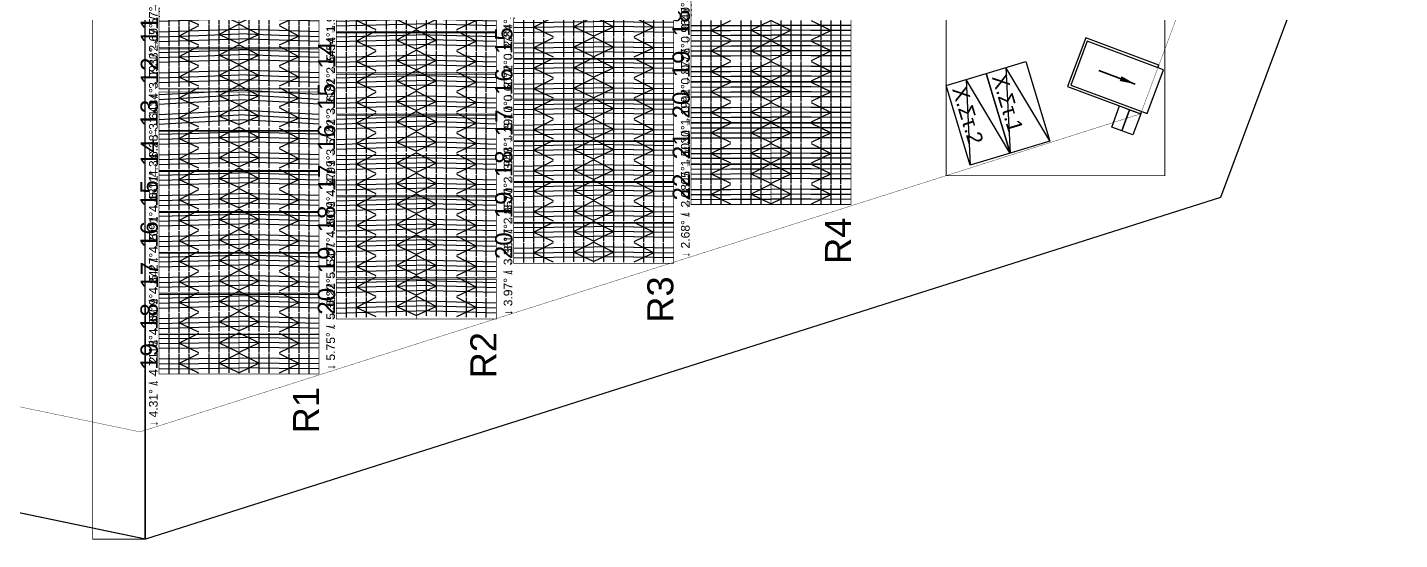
# Model space of a CAD drawing. Header units: metres. Extents: x -147 to 329, y -96 to 162.
# Drawn here: x -35.5 to 43.7, y -95.6 to -66 of the extents above; entities that cross this region are included whole.
import ezdxf

# ---------------------------------------------------------------- set-up
doc = ezdxf.new("R2010")
doc.units = ezdxf.units.M
for name, color, linetype, lineweight in [('Development Boundary', 255, 'Continuous', 9), ('Layout Boundary', 5, 'Continuous', 9), ('Plot Boundary', 2, 'Continuous', 9), ('Solar Exclusion Boundary', 1, 'Continuous', 9), ('Solar Modules Arrow', 4, 'Continuous', 9), ('Solar Modules Color Grading', 7, 'Continuous', 9), ('Solar Modules East', 5, 'Continuous', 9), ('Solar Modules West', 5, 'Continuous', 9), ('Solar Numbering Racks', 7, 'Continuous', 9), ('Solar Numbering Rows', 7, 'Continuous', 9), ('Solar Numbering Slope', 7, 'Continuous', 9), ('Solar Racks', 9, 'Continuous', 9), ('Solar Racks EW 645W - 15deg - 2col', 136, 'Continuous', 9)]:
    doc.layers.add(name, color=color, linetype=linetype, lineweight=lineweight)
doc.styles.add('arial', font='arial.ttf')
doc.styles.get("Standard").update_dxf_attribs({"font": 'arial.ttf'})
doc.styles.add('Virtuosolar_Numbering', font='arial.ttf', dxfattribs={"height": 0.002})
doc.dimstyles.get("Standard").update_dxf_attribs({"dimtxt": 0.18, "dimasz": 0.18, "dimexe": 0.18, "dimexo": 0.0625, "dimgap": 0.09, "dimtad": 0, "dimtih": 1, "dimtoh": 1, "dimdec": 4, "dimzin": 0, "dimdsep": 46, "dimtxsty": 'Standard', "dimcen": 0.09, "dimadec": 0, "dimazin": 0, "dimtfac": 1, "dimtdec": 4, "dimtofl": 0, "dimtmove": 0, "dimatfit": 3, "dimfxl": 1, "dimtolj": 1, "dimtzin": 0, "dimarcsym": 0})

# ---------------------------------------------------------------- blocks, each defined once
blk = doc.blocks.new('Jinkosolar JKM-645N-66HL4M-BDV P.+ground+m')
at = {"layer": 'Solar Modules Arrow', "elevation": 0.031}
blk.add_lwpolyline([(1.134, 1.191), (0.567, 0), (0, 1.191)], dxfattribs=at)
at = {"layer": 'Solar Modules Color Grading', "color": 0}
for p, q in [((0.2835, -1.191, 0.015), (0.2835, 1.191, 0.015)), ((0.567, -1.191, 0.015), (0.567, 1.191, 0.015)), ((0.8505, -1.191, 0.015), (0.8505, 1.191, 0.015)), ((0, 0.5955, 0.015), (1.134, 0.5955, 0.015)), ((0, 0, 0.015), (1.134, 0, 0.015)), ((0, -0.5955, 0.015), (1.134, -0.5955, 0.015))]:
    blk.add_line(p, q, dxfattribs=at)
blk = doc.blocks.new('EW 645W - 15deg - 2col')
at = {"layer": 'Solar Racks EW 645W - 15deg - 2col', "const_width": 0.05}
for points in [[(2.318, 4.616), (0, 4.616), (0, 0), (2.318, 0)], [(0, -4.616), (2.318, -4.616), (2.318, 0), (0, 0)]]:
    blk.add_lwpolyline(points, close=True, dxfattribs=at)
at = {"layer": 'Solar Modules East', "color": 0, "extrusion": (0, -0.258819, 0.965926)}
for p in [(0, -0.722, 1.77), (1.184, -0.722, 1.77), (0, -3.109, 1.77), (1.184, -3.109, 1.77)]:
    blk.add_blockref('Jinkosolar JKM-645N-66HL4M-BDV P.+ground+m', p, dxfattribs=at)
at = {"layer": 'Solar Modules West', "color": 0, "extrusion": (3.16962e-17, 0.258819, 0.965926)}
for p in [(-1.134, -3.109, 1.77), (-2.318, -3.109, 1.77), (-1.134, -0.722, 1.77), (-2.318, -0.722, 1.77)]:
    blk.add_blockref('Jinkosolar JKM-645N-66HL4M-BDV P.+ground+m', p, dxfattribs=at)

msp = doc.modelspace()

# ---------------------------------------------------------------- linework, layer by layer
at = {"color": 0, "linetype": 'Continuous', "lineweight": 13}
msp.add_lwpolyline([(29.781, -68.369), (29.834, -68.229), (25.618, -66.654), (24.569, -69.465), (28.785, -71.039), (28.837, -70.899)], dxfattribs=at)
msp.add_lwpolyline([(30.109, -68.492), (25.706, -66.847), (24.762, -69.377), (29.165, -71.021)], close=True, dxfattribs=at)
at = {"color": 0, "linetype": 'Continuous', "lineweight": 9}
for points in [[(22.16, -68.022), (23.544, -72.618), (21.246, -73.31), (19.862, -68.714)], [(19.862, -68.714), (21.246, -73.31), (18.948, -74.002), (17.563, -69.406)], [(27.693, -72.019), (27.112, -71.802), (27.567, -70.584), (28.148, -70.801)]]:
    msp.add_lwpolyline(points, close=True, dxfattribs=at)
for points in [[(23.541, -72.608), (21.011, -68.368), (21.246, -73.31)], [(21.243, -73.3), (18.712, -69.06), (18.948, -74.002)]]:
    msp.add_lwpolyline(points, dxfattribs=at)
at = {"color": 0, "linetype": 'Continuous', "lineweight": 5}
msp.add_lwpolyline([(28.148, -70.801), (28.785, -71.039), (28.33, -72.256), (27.693, -72.019)], close=True, dxfattribs=at)
at = {"layer": 'Development Boundary', "const_width": 0.02}
msp.add_lwpolyline([(-124.991, -53.759), (-140.329, -45.284), (-133.717, -22.055), (-126.355, 7.807), (-44.669, 50.736), (38.719, 95.647), (78.364, 91.298), (77.542, 76.39), (76.058, 43.331), (130.618, 38.193), (122.543, 21.705), (102.721, 17.446), (88.185, 14.322), (42.702, -33.761), (28.785, -71.039), (-28.957, -89.412), (-64.445, -82.007)], close=True, dxfattribs=at)
at = {"layer": 'Layout Boundary', "const_width": 0.02, "elevation": 336.996}
msp.add_lwpolyline([(-28.642, -89.312), (28.785, -71.039), (42.702, -33.761), (88.185, 14.322), (122.543, 21.705), (130.618, 38.193), (77.075, 43.235), (76.307, 33.092), (70.208, 24.537), (67.256, 20.266), (62.145, 16.221), (56.216, 12.338), (51.739, 8.262), (44.953, 4.985), (44.953, -5.714), (24.244, -5.714), (9.284, -18.636), (4.319, -23.509), (-3.593, -29.745), (-13.158, -34.615), (-27.776, -40.071), (-28.687, -40.218), (-28.642, -89.312)], close=True, dxfattribs=at)
at = {"layer": 'Plot Boundary', "lineweight": 0}
msp.add_lwpolyline([(-127.714, -59.11), (-147.405, -48.229), (-139.517, -20.515), (-133.454, 4.076), (-44.669, 50.736), (38.719, 95.647), (84.337, 90.643), (83.534, 76.09), (82.308, 48.769), (146.229, 42.75), (147.437, 39.782), (136.272, 36.097), (126.65, 16.45), (103.982, 11.58), (91.265, 8.847), (47.898, -37), (33.385, -75.871), (-28.639, -95.608), (-66.351, -87.739), (-127.714, -59.11), (-127.714, -59.11)], close=True, dxfattribs=at)
at = {"layer": 'Solar Exclusion Boundary', "const_width": 0.05}
for points in [[(41.953, 95.292), (44.953, 95.292), (44.953, -5.714), (-28.687, -5.714), (-28.639, -95.608), (-31.687, -95.608), (-31.687, -2.714), (41.953, -2.714)], [(17.563, -74.609), (30.176, -74.609), (30.176, -62.352), (17.563, -62.352), (17.563, -69.406)]]:
    msp.add_lwpolyline(points, close=True, dxfattribs=at)
at = {"layer": 'Solar Exclusion Boundary'}
msp.add_lwpolyline([(-147.405, -48.229, 0, 0, 0), (-139.517, -20.515, 0, 0, 0), (-135.02, -2.274, 0.05, 0.05, 0), (-31.687, -2.714, 0.05, 0.05, 0), (24.244, -2.714, 0.05, 0.05, 0), (24.244, -5.714, 0.05, 0.05, 0), (9.284, -18.636, 0.05, 0.05, 0), (4.319, -23.509, 0.05, 0.05, 0), (-3.593, -29.745, 0.05, 0.05, 0), (-13.158, -34.615, 0.05, 0.05, 0), (-27.776, -40.071, 0.05, 0.05, 0), (-28.687, -40.218, 0.05, 0.05, 0), (-28.687, -95.598, 0.05, 0.05, 0), (-29.884, -95.348, 0.05, 0.05, 0), (-66.351, -87.739, 0.05, 0.05, 0), (-127.714, -59.11, 0.05, 0.05, 0)], format="xyseb", close=True, dxfattribs=at)

# ---------------------------------------------------------------- block references
at = {"layer": 'Solar Racks', "extrusion": (-2.02103e-17, 0.091019, 0.995849), "rotation": 270}
msp.add_blockref('EW 645W - 15deg - 2col', (13.014, 96.404, 326.346), dxfattribs=at)
at = {"layer": 'Solar Racks', "extrusion": (-2.9243e-17, 0.131699, 0.99129), "rotation": 270}
msp.add_blockref('EW 645W - 15deg - 2col', (23.246, 110.698, 322.72), dxfattribs=at)
at = {"layer": 'Solar Racks', "extrusion": (-1.53936e-18, 0.006933, 0.999976), "rotation": 90.00000000000001}
msp.add_blockref('EW 645W - 15deg - 2col', (7.45, -69.106, 333.088), dxfattribs=at)
at = {"layer": 'Solar Racks', "extrusion": (-1.09877e-17, 0.049484, 0.998775), "rotation": 270}
msp.add_blockref('EW 645W - 15deg - 2col', (2.782, 84.259, 329.857), dxfattribs=at)
at = {"layer": 'Solar Racks', "extrusion": (-2.1464e-17, 0.096665, 0.995317), "rotation": 270}
msp.add_blockref('EW 645W - 15deg - 2col', (13.014, 100.638, 325.793), dxfattribs=at)
at = {"layer": 'Solar Racks', "extrusion": (-2.83244e-17, 0.127562, 0.991831), "rotation": 270}
msp.add_blockref('EW 645W - 15deg - 2col', (23.246, 111.734, 323.179), dxfattribs=at)
at = {"layer": 'Solar Racks', "extrusion": (-2.90239e-18, 0.013071, 0.999915), "rotation": 90.00000000000001}
msp.add_blockref('EW 645W - 15deg - 2col', (7.45, -73.525, 332.658), dxfattribs=at)
at = {"layer": 'Solar Racks', "extrusion": (-1.06376e-17, 0.047907, 0.998852), "rotation": 270}
msp.add_blockref('EW 645W - 15deg - 2col', (2.782, 86.107, 329.99), dxfattribs=at)
at = {"layer": 'Solar Racks', "extrusion": (-2.53682e-17, 0.114248, 0.993452), "rotation": 270}
msp.add_blockref('EW 645W - 15deg - 2col', (13.014, 108.786, 323.962), dxfattribs=at)
at = {"layer": 'Solar Racks', "extrusion": (-4.61884e-17, 0.208014, 0.978126), "rotation": 270}
msp.add_blockref('EW 645W - 15deg - 2col', (23.246, 140.217, 312.982), dxfattribs=at)
at = {"layer": 'Solar Racks', "extrusion": (-3.57909e-18, 0.016119, 0.99987), "rotation": 270}
msp.add_blockref('EW 645W - 15deg - 2col', (-7.45, 76.91, 332.432), dxfattribs=at)
at = {"layer": 'Solar Racks', "extrusion": (-1.20259e-17, 0.05416, 0.998532), "rotation": 270}
msp.add_blockref('EW 645W - 15deg - 2col', (2.782, 90.55, 329.443), dxfattribs=at)
at = {"layer": 'Solar Racks', "extrusion": (-2.87483e-17, 0.129471, 0.991583), "rotation": 270}
msp.add_blockref('EW 645W - 15deg - 2col', (13.014, 116.146, 322.259), dxfattribs=at)
at = {"layer": 'Solar Racks', "extrusion": (-2.43017e-17, 0.109445, 0.993993), "rotation": 270}
msp.add_blockref('EW 645W - 15deg - 2col', (23.246, 110.59, 325.401), dxfattribs=at)
at = {"layer": 'Solar Racks', "extrusion": (-1.13685e-18, 0.00512, 0.999987), "rotation": 90.00000000000001}
msp.add_blockref('EW 645W - 15deg - 2col', (7.45, -75.604, 333.258), dxfattribs=at)
at = {"layer": 'Solar Racks', "extrusion": (-1.32397e-17, 0.059626, 0.998221), "rotation": 270}
msp.add_blockref('EW 645W - 15deg - 2col', (2.782, 94.731, 328.942), dxfattribs=at)
at = {"layer": 'Solar Racks', "extrusion": (-1.92822e-17, 0.086839, 0.996222), "rotation": 270}
msp.add_blockref('EW 645W - 15deg - 2col', (13.014, 104.554, 326.941), dxfattribs=at)
at = {"layer": 'Solar Racks', "extrusion": (-2.3632e-17, 0.106429, 0.99432), "rotation": 270}
msp.add_blockref('EW 645W - 15deg - 2col', (23.246, 111.981, 325.735), dxfattribs=at)
at = {"layer": 'Solar Racks', "extrusion": (-4.09991e-18, 0.018464, 0.99983), "rotation": 270}
msp.add_blockref('EW 645W - 15deg - 2col', (-7.45, 82.429, 332.22), dxfattribs=at)
at = {"layer": 'Solar Racks', "extrusion": (-1.4333e-17, 0.06455, 0.997914), "rotation": 270}
msp.add_blockref('EW 645W - 15deg - 2col', (2.782, 98.731, 328.471), dxfattribs=at)
at = {"layer": 'Solar Racks', "extrusion": (-2.00863e-17, 0.09046, 0.9959), "rotation": 270}
msp.add_blockref('EW 645W - 15deg - 2col', (13.014, 108.123, 326.559), dxfattribs=at)
at = {"layer": 'Solar Racks', "extrusion": (-2.29691e-17, 0.103444, 0.994635), "rotation": 270}
msp.add_blockref('EW 645W - 15deg - 2col', (23.246, 113.38, 326.07), dxfattribs=at)
at = {"layer": 'Solar Racks', "extrusion": (-1.2297e-17, 0.055381, 0.998465), "rotation": 270}
msp.add_blockref('EW 645W - 15deg - 2col', (2.782, 98.071, 329.364), dxfattribs=at)
at = {"layer": 'Solar Racks', "extrusion": (-1.95712e-17, 0.088141, 0.996108), "rotation": 270}
msp.add_blockref('EW 645W - 15deg - 2col', (13.014, 109.737, 326.81), dxfattribs=at)
at = {"layer": 'Solar Racks', "extrusion": (-2.04145e-17, 0.091939, 0.995765), "rotation": 270}
msp.add_blockref('EW 645W - 15deg - 2col', (23.246, 111.968, 327.359), dxfattribs=at)
at = {"layer": 'Solar Racks', "extrusion": (-2.39537e-17, 0.107878, 0.994164), "rotation": 270}
msp.add_blockref('EW 645W - 15deg - 2col', (13.014, 118.6, 324.568), dxfattribs=at)
at = {"layer": 'Solar Racks', "extrusion": (-2.37694e-17, 0.107048, 0.994254), "rotation": 270}
msp.add_blockref('EW 645W - 15deg - 2col', (23.246, 119.324, 325.619), dxfattribs=at)
at = {"layer": 'Solar Racks', "extrusion": (-8.35263e-18, 0.037617, 0.999292), "rotation": 270}
msp.add_blockref('EW 645W - 15deg - 2col', (23.246, 98.672, 333.133), dxfattribs=at)

# ---------------------------------------------------------------- texts
at = {"color": 0, "linetype": 'Continuous', "style": 'arial'}
for s, p in [('X.Στ.1', (20.189, -68.904)), ('X.Στ.2', (17.891, -69.596))]:
    msp.add_text(s, height=0.8834, rotation=286.76102, dxfattribs=at).set_placement(p)
at = {"layer": 'Solar Numbering Racks', "char_height": 1, "attachment_point": 7, "rotation": 90, "style": 'Virtuosolar_Numbering'}
for s, insert in [('11', (-27.916, -66.978)), ('18', (2.78, -66.562)), ('15', (-7.452, -67.592)), ('14', (-17.684, -68.426)), ('12', (-27.916, -69.342)), ('19', (2.78, -68.936)), ('16', (-7.452, -69.959)), ('15', (-17.684, -70.81)), ('13', (-27.916, -71.78)), ('20', (2.78, -71.307)), ('17', (-7.452, -72.333)), ('16', (-17.684, -73.192)), ('14', (-27.916, -74.061)), ('21', (2.78, -73.664)), ('18', (-7.452, -74.706)), ('17', (-17.684, -75.52)), ('15', (-27.916, -76.427)), ('22', (2.78, -76.046)), ('19', (-7.452, -77.079)), ('18', (-17.684, -77.892)), ('16', (-27.916, -78.792)), ('20', (-7.452, -79.438)), ('19', (-17.684, -80.257)), ('17', (-27.916, -81.149)), ('20', (-17.684, -82.644)), ('18', (-27.916, -83.531)), ('19', (-27.916, -85.832))]:
    msp.add_mtext(s, dxfattribs=dict(at, insert=insert))
at = {"layer": 'Solar Numbering Rows', "char_height": 1.5, "attachment_point": 9, "rotation": 90, "style": 'Virtuosolar_Numbering'}
for s, insert in [('R4', (12.069, -77.031)), ('R3', (1.837, -80.43)), ('R2', (-8.395, -83.645)), ('R1', (-18.627, -86.821))]:
    msp.add_mtext(s, dxfattribs=dict(at, insert=insert))
at = {"layer": 'Solar Numbering Slope', "char_height": 0.5, "attachment_point": 7, "rotation": 90, "style": 'Virtuosolar_Numbering'}
for s, insert in [('↓ 1.95° / → 9.90°', (-17.684, -66.871)), ('↓ 2.69° / → 11.71°', (-27.916, -67.988)), ('↓ 0.96° / → 6.28°', (2.78, -67.483)), ('↑ 0.37° / → 4.67°', (-7.452, -68.483)), ('↓ 2.64° / → 5.32°', (-17.684, -69.267)), ('↓ 3.09° / → 7.57°', (-27.916, -70.14)), ('↓ 0.87° / → 0.40°', (2.78, -69.894)), ('↓ 0.60° / → 2.84°', (-7.452, -70.864)), ('↓ 3.21° / → 5.54°', (-17.684, -71.633)), ('↓ 3.64° / → 7.33°', (-27.916, -72.51)), ('↓ 1.19° / → 0.75°', (2.78, -72.26)), ('↓ 1.29° / → 2.72°', (-7.452, -73.232)), ('↓ 3.61° / → 6.82°', (-17.684, -73.995)), ('↓ 4.34° / → 11.34°', (-27.916, -75.242)), ('↓ 1.50° / → 0.92°', (2.78, -74.626)), ('↓ 2.19° / → 3.10°', (-7.452, -75.598)), ('↓ 4.57° / → 7.42°', (-17.684, -76.357)), ('↓ 4.48° / → 6.28°', (-27.916, -77.252)), ('↓ 2.08° / → 0.30°', (2.78, -76.999)), ('↓ 2.85° / → 3.43°', (-7.452, -77.964)), ('↓ 4.80° / → 4.99°', (-17.684, -78.741)), ('↓ 4.70° / → 6.11°', (-27.916, -79.621)), ('↓ 2.68° / → 1.05°', (2.78, -79.361)), ('↓ 3.36° / → 3.70°', (-7.452, -80.33)), ('↓ 5.12° / → 5.19°', (-17.684, -81.107)), ('↓ 4.84° / → 5.91°', (-27.916, -81.99)), ('↓ 3.97° / → 3.17°', (-7.452, -82.701)), ('↓ 5.38° / → 5.07°', (-17.684, -83.476)), ('↓ 4.85° / → 5.27°', (-27.916, -84.363)), ('↓ 5.75° / → 6.22°', (-17.684, -85.837)), ('↓ 4.71° / → 6.09°', (-27.916, -86.725)), ('↓ 4.31° / → 2.18°', (-27.916, -89.12))]:
    msp.add_mtext(s, dxfattribs=dict(at, insert=insert))

# ---------------------------------------------------------------- leaders
at = {"color": 0, "linetype": 'Continuous'}
msp.add_leader([(28.469, -69.32), (26.361, -68.532)], dimstyle='Standard', override={"dimasz": 0.9}, dxfattribs=at)

doc.saveas('drawing.dxf')
